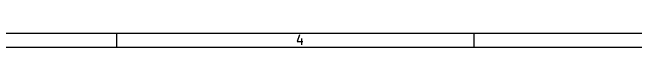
# Model space of a CAD drawing. Extents: x 10 to 287, y -200 to -10.
# Drawn here: x 145.4 to 232.6, y -12 to -10 of the extents above; entities that cross this region are included whole.
import ezdxf

# ---------------------------------------------------------------- set-up
doc = ezdxf.new("R2010")
doc.units = 0
doc.header["$MEASUREMENT"] = 0

msp = doc.modelspace()

# ---------------------------------------------------------------- linework, layer by layer
at = {"layer": 'Red 2'}
for p, q in [((286.995, -10.0076), (10.0076, -10.0076)), ((159.995, -11.9888), (159.995, -10.0076)), ((185.547, -10.2108), (185.242, -11.1506)), ((210.007, -11.9888), (210.007, -10.0076)), ((185.242, -11.1506), (186.03, -11.1506)), ((185.852, -10.7188), (185.852, -11.5824)), ((285.013, -11.9888), (11.9888, -11.9888))]:
    msp.add_line(p, q, dxfattribs=at)

doc.saveas('drawing.dxf')
